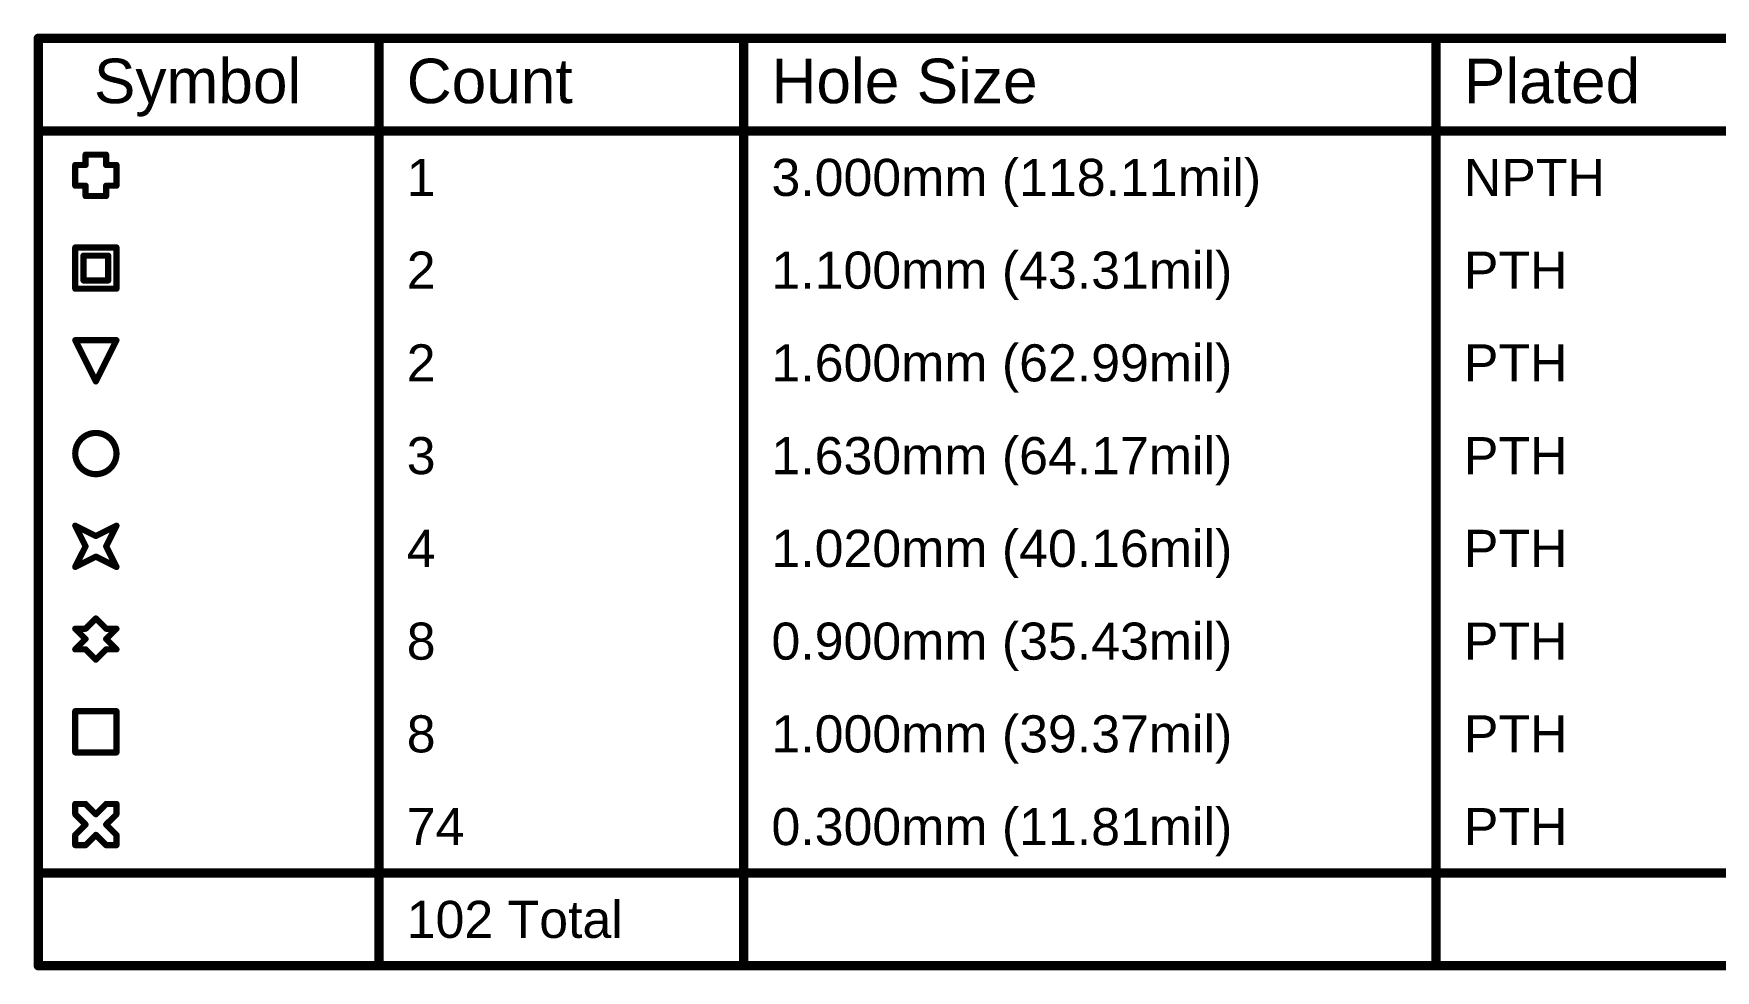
# Model space of a CAD drawing. Header units: inches. Extents: x 0 to 282, y 0 to 91.
# Drawn here: x 0.2 to 69.3, y 52.9 to 91.4 of the extents above; entities that cross this region are included whole.
import ezdxf

# ---------------------------------------------------------------- set-up
doc = ezdxf.new("R2010")
doc.units = ezdxf.units.IN
doc.layers.add('Drill Drawing', color=1, linetype='Continuous')
doc.styles.add('Arial', font='', dxfattribs={"height": 0.2})
doc.styles.get('Arial').set_extended_font_data('Arial')

msp = doc.modelspace()

# ---------------------------------------------------------------- linework, layer by layer
at = {"layer": 'Drill Drawing'}
for points, const_width in [([(0.394, 91.224), (282.103, 91.224)], 0.381), ([(0.394, 53.124), (0.394, 91.224)], 0.381), ([(14.386, 53.124), (14.386, 91.224)], 0.381), ([(29.368, 53.124), (29.368, 91.224)], 0.381), ([(57.808, 53.124), (57.808, 91.224)], 0.381), ([(0.394, 87.414), (282.103, 87.414)], 0.381), ([(2.336, 86.017), (2.336, 86.44)], 0.254), ([(2.336, 86.44), (3.182, 86.44)], 0.254), ([(3.182, 86.017), (3.182, 86.44)], 0.254), ([(1.912, 85.17), (1.912, 86.017)], 0.254), ([(1.912, 86.017), (2.336, 86.017)], 0.254), ([(3.182, 86.017), (3.606, 86.017)], 0.254), ([(3.606, 85.17), (3.606, 86.017)], 0.254), ([(1.912, 85.17), (2.336, 85.17)], 0.254), ([(2.336, 84.747), (2.336, 85.17)], 0.254), ([(3.182, 85.17), (3.606, 85.17)], 0.254), ([(3.182, 84.747), (3.182, 85.17)], 0.254), ([(2.336, 84.747), (3.182, 84.747)], 0.254), ([(1.912, 82.63), (3.606, 82.63)], 0.254), ([(1.912, 80.937), (1.912, 82.63)], 0.254), ([(2.251, 82.292), (3.267, 82.292)], 0.254), ([(2.251, 81.276), (2.251, 82.292)], 0.254), ([(3.267, 81.276), (3.267, 82.292)], 0.254), ([(3.606, 80.937), (3.606, 82.63)], 0.254), ([(1.912, 80.937), (3.606, 80.937)], 0.254), ([(2.251, 81.276), (3.267, 81.276)], 0.254), ([(1.912, 78.82), (3.606, 78.82)], 0.254), ([(1.912, 78.82), (2.759, 77.127)], 0.254), ([(2.759, 77.127), (3.606, 78.82)], 0.254), ([(1.912, 71.2), (2.759, 70.777)], 0.254), ([(1.912, 71.2), (2.336, 70.354)], 0.254), ([(2.759, 70.777), (3.606, 71.2)], 0.254), ([(3.182, 70.354), (3.606, 71.2)], 0.254), ([(1.912, 69.507), (2.336, 70.354)], 0.254), ([(3.182, 70.354), (3.606, 69.507)], 0.254), ([(1.912, 69.507), (2.759, 69.93)], 0.254), ([(2.759, 69.93), (3.606, 69.507)], 0.254), ([(1.912, 66.967), (2.336, 66.544)], 0.254), ([(1.912, 66.967), (2.336, 66.967)], 0.254), ([(2.336, 66.967), (2.759, 67.39)], 0.254), ([(2.759, 67.39), (3.182, 66.967)], 0.254), ([(3.182, 66.967), (3.606, 66.967)], 0.254), ([(3.182, 66.544), (3.606, 66.967)], 0.254), ([(1.912, 66.12), (2.336, 66.544)], 0.254), ([(3.182, 66.544), (3.606, 66.12)], 0.254), ([(1.912, 66.12), (2.336, 66.12)], 0.254), ([(2.336, 66.12), (2.759, 65.697)], 0.254), ([(2.759, 65.697), (3.182, 66.12)], 0.254), ([(3.182, 66.12), (3.606, 66.12)], 0.254), ([(1.912, 63.58), (3.606, 63.58)], 0.254), ([(1.912, 61.887), (1.912, 63.58)], 0.254), ([(3.606, 61.887), (3.606, 63.58)], 0.254), ([(1.912, 61.887), (3.606, 61.887)], 0.254), ([(1.912, 59.347), (1.912, 59.77)], 0.254), ([(1.912, 59.77), (2.336, 59.77)], 0.254), ([(1.912, 59.347), (2.336, 58.924)], 0.254), ([(2.336, 59.77), (2.759, 59.347)], 0.254), ([(2.759, 59.347), (3.182, 59.77)], 0.254), ([(3.182, 59.77), (3.606, 59.77)], 0.254), ([(3.182, 58.924), (3.606, 59.347)], 0.254), ([(3.606, 59.347), (3.606, 59.77)], 0.254), ([(1.912, 58.5), (2.336, 58.924)], 0.254), ([(3.182, 58.924), (3.606, 58.5)], 0.254), ([(1.912, 58.077), (1.912, 58.5)], 0.254), ([(1.912, 58.077), (2.336, 58.077)], 0.254), ([(2.336, 58.077), (2.759, 58.5)], 0.254), ([(2.759, 58.5), (3.182, 58.077)], 0.254), ([(3.182, 58.077), (3.606, 58.077)], 0.254), ([(3.606, 58.077), (3.606, 58.5)], 0.254), ([(0.394, 56.934), (282.103, 56.934)], 0.381), ([(0.394, 53.124), (282.103, 53.124)], 0.381)]:
    msp.add_lwpolyline(points, dxfattribs=dict(at, const_width=const_width))
for points, const_width in [([(0.298, 91.224, 1), (0.489, 91.224, 1)], 0.191), ([(0.298, 91.224, 1), (0.489, 91.224, 1)], 0.191), ([(14.291, 91.224, 1), (14.481, 91.224, 1)], 0.191), ([(29.273, 91.224, 1), (29.463, 91.224, 1)], 0.191), ([(57.712, 91.224, 1), (57.903, 91.224, 1)], 0.191), ([(0.298, 87.414, 1), (0.489, 87.414, 1)], 0.191), ([(2.272, 86.44, 1), (2.399, 86.44, 1)], 0.127), ([(2.272, 86.44, 1), (2.399, 86.44, 1)], 0.127), ([(3.119, 86.44, 1), (3.246, 86.44, 1)], 0.127), ([(3.119, 86.44, 1), (3.246, 86.44, 1)], 0.127), ([(1.849, 86.017, 1), (1.976, 86.017, 1)], 0.127), ([(1.849, 86.017, 1), (1.976, 86.017, 1)], 0.127), ([(2.272, 86.017, 1), (2.399, 86.017, 1)], 0.127), ([(2.272, 86.017, 1), (2.399, 86.017, 1)], 0.127), ([(3.119, 86.017, 1), (3.246, 86.017, 1)], 0.127), ([(3.119, 86.017, 1), (3.246, 86.017, 1)], 0.127), ([(3.542, 86.017, 1), (3.669, 86.017, 1)], 0.127), ([(3.542, 86.017, 1), (3.669, 86.017, 1)], 0.127), ([(1.849, 85.17, 1), (1.976, 85.17, 1)], 0.127), ([(1.849, 85.17, 1), (1.976, 85.17, 1)], 0.127), ([(2.272, 85.17, 1), (2.399, 85.17, 1)], 0.127), ([(2.272, 85.17, 1), (2.399, 85.17, 1)], 0.127), ([(3.119, 85.17, 1), (3.246, 85.17, 1)], 0.127), ([(3.119, 85.17, 1), (3.246, 85.17, 1)], 0.127), ([(3.542, 85.17, 1), (3.669, 85.17, 1)], 0.127), ([(3.542, 85.17, 1), (3.669, 85.17, 1)], 0.127), ([(2.272, 84.747, 1), (2.399, 84.747, 1)], 0.127), ([(2.272, 84.747, 1), (2.399, 84.747, 1)], 0.127), ([(3.119, 84.747, 1), (3.246, 84.747, 1)], 0.127), ([(3.119, 84.747, 1), (3.246, 84.747, 1)], 0.127), ([(1.849, 82.63, 1), (1.976, 82.63, 1)], 0.127), ([(1.849, 82.63, 1), (1.976, 82.63, 1)], 0.127), ([(2.188, 82.292, 1), (2.315, 82.292, 1)], 0.127), ([(2.188, 82.292, 1), (2.315, 82.292, 1)], 0.127), ([(3.204, 82.292, 1), (3.331, 82.292, 1)], 0.127), ([(3.204, 82.292, 1), (3.331, 82.292, 1)], 0.127), ([(3.542, 82.63, 1), (3.669, 82.63, 1)], 0.127), ([(3.542, 82.63, 1), (3.669, 82.63, 1)], 0.127), ([(1.849, 80.937, 1), (1.976, 80.937, 1)], 0.127), ([(1.849, 80.937, 1), (1.976, 80.937, 1)], 0.127), ([(2.188, 81.276, 1), (2.315, 81.276, 1)], 0.127), ([(2.188, 81.276, 1), (2.315, 81.276, 1)], 0.127), ([(3.204, 81.276, 1), (3.331, 81.276, 1)], 0.127), ([(3.204, 81.276, 1), (3.331, 81.276, 1)], 0.127), ([(3.542, 80.937, 1), (3.669, 80.937, 1)], 0.127), ([(3.542, 80.937, 1), (3.669, 80.937, 1)], 0.127), ([(1.849, 78.82, 1), (1.976, 78.82, 1)], 0.127), ([(1.849, 78.82, 1), (1.976, 78.82, 1)], 0.127), ([(3.542, 78.82, 1), (3.669, 78.82, 1)], 0.127), ([(3.542, 78.82, 1), (3.669, 78.82, 1)], 0.127), ([(2.696, 77.127, 1), (2.823, 77.127, 1)], 0.127), ([(2.696, 77.127, 1), (2.823, 77.127, 1)], 0.127), ([(3.606, 74.164, 1), (1.912, 74.164, 1)], 0.254), ([(1.849, 74.164, 1), (1.976, 74.164, 1)], 0.127), ([(3.542, 74.164, 1), (3.669, 74.164, 1)], 0.127), ([(1.849, 71.2, 1), (1.976, 71.2, 1)], 0.127), ([(1.849, 71.2, 1), (1.976, 71.2, 1)], 0.127), ([(3.542, 71.2, 1), (3.669, 71.2, 1)], 0.127), ([(3.542, 71.2, 1), (3.669, 71.2, 1)], 0.127), ([(2.272, 70.354, 1), (2.399, 70.354, 1)], 0.127), ([(2.272, 70.354, 1), (2.399, 70.354, 1)], 0.127), ([(2.696, 70.777, 1), (2.823, 70.777, 1)], 0.127), ([(2.696, 70.777, 1), (2.823, 70.777, 1)], 0.127), ([(3.119, 70.354, 1), (3.246, 70.354, 1)], 0.127), ([(3.119, 70.354, 1), (3.246, 70.354, 1)], 0.127), ([(2.696, 69.93, 1), (2.823, 69.93, 1)], 0.127), ([(2.696, 69.93, 1), (2.823, 69.93, 1)], 0.127), ([(1.849, 69.507, 1), (1.976, 69.507, 1)], 0.127), ([(1.849, 69.507, 1), (1.976, 69.507, 1)], 0.127), ([(3.542, 69.507, 1), (3.669, 69.507, 1)], 0.127), ([(3.542, 69.507, 1), (3.669, 69.507, 1)], 0.127), ([(1.849, 66.967, 1), (1.976, 66.967, 1)], 0.127), ([(1.849, 66.967, 1), (1.976, 66.967, 1)], 0.127), ([(2.272, 66.967, 1), (2.399, 66.967, 1)], 0.127), ([(2.272, 66.967, 1), (2.399, 66.967, 1)], 0.127), ([(2.696, 67.39, 1), (2.823, 67.39, 1)], 0.127), ([(2.696, 67.39, 1), (2.823, 67.39, 1)], 0.127), ([(3.119, 66.967, 1), (3.246, 66.967, 1)], 0.127), ([(3.119, 66.967, 1), (3.246, 66.967, 1)], 0.127), ([(3.542, 66.967, 1), (3.669, 66.967, 1)], 0.127), ([(3.542, 66.967, 1), (3.669, 66.967, 1)], 0.127), ([(2.272, 66.544, 1), (2.399, 66.544, 1)], 0.127), ([(2.272, 66.544, 1), (2.399, 66.544, 1)], 0.127), ([(3.119, 66.544, 1), (3.246, 66.544, 1)], 0.127), ([(3.119, 66.544, 1), (3.246, 66.544, 1)], 0.127), ([(1.849, 66.12, 1), (1.976, 66.12, 1)], 0.127), ([(1.849, 66.12, 1), (1.976, 66.12, 1)], 0.127), ([(2.272, 66.12, 1), (2.399, 66.12, 1)], 0.127), ([(2.272, 66.12, 1), (2.399, 66.12, 1)], 0.127), ([(2.696, 65.697, 1), (2.823, 65.697, 1)], 0.127), ([(2.696, 65.697, 1), (2.823, 65.697, 1)], 0.127), ([(3.119, 66.12, 1), (3.246, 66.12, 1)], 0.127), ([(3.119, 66.12, 1), (3.246, 66.12, 1)], 0.127), ([(3.542, 66.12, 1), (3.669, 66.12, 1)], 0.127), ([(3.542, 66.12, 1), (3.669, 66.12, 1)], 0.127), ([(1.849, 63.58, 1), (1.976, 63.58, 1)], 0.127), ([(1.849, 63.58, 1), (1.976, 63.58, 1)], 0.127), ([(3.542, 63.58, 1), (3.669, 63.58, 1)], 0.127), ([(3.542, 63.58, 1), (3.669, 63.58, 1)], 0.127), ([(1.849, 61.887, 1), (1.976, 61.887, 1)], 0.127), ([(1.849, 61.887, 1), (1.976, 61.887, 1)], 0.127), ([(3.542, 61.887, 1), (3.669, 61.887, 1)], 0.127), ([(3.542, 61.887, 1), (3.669, 61.887, 1)], 0.127), ([(1.849, 59.77, 1), (1.976, 59.77, 1)], 0.127), ([(1.849, 59.77, 1), (1.976, 59.77, 1)], 0.127), ([(1.849, 59.347, 1), (1.976, 59.347, 1)], 0.127), ([(1.849, 59.347, 1), (1.976, 59.347, 1)], 0.127), ([(2.272, 59.77, 1), (2.399, 59.77, 1)], 0.127), ([(2.272, 59.77, 1), (2.399, 59.77, 1)], 0.127), ([(2.696, 59.347, 1), (2.823, 59.347, 1)], 0.127), ([(2.696, 59.347, 1), (2.823, 59.347, 1)], 0.127), ([(3.119, 59.77, 1), (3.246, 59.77, 1)], 0.127), ([(3.119, 59.77, 1), (3.246, 59.77, 1)], 0.127), ([(3.542, 59.77, 1), (3.669, 59.77, 1)], 0.127), ([(3.542, 59.77, 1), (3.669, 59.77, 1)], 0.127), ([(3.542, 59.347, 1), (3.669, 59.347, 1)], 0.127), ([(3.542, 59.347, 1), (3.669, 59.347, 1)], 0.127), ([(2.272, 58.924, 1), (2.399, 58.924, 1)], 0.127), ([(2.272, 58.924, 1), (2.399, 58.924, 1)], 0.127), ([(3.119, 58.924, 1), (3.246, 58.924, 1)], 0.127), ([(3.119, 58.924, 1), (3.246, 58.924, 1)], 0.127), ([(1.849, 58.5, 1), (1.976, 58.5, 1)], 0.127), ([(1.849, 58.5, 1), (1.976, 58.5, 1)], 0.127), ([(1.849, 58.077, 1), (1.976, 58.077, 1)], 0.127), ([(1.849, 58.077, 1), (1.976, 58.077, 1)], 0.127), ([(2.272, 58.077, 1), (2.399, 58.077, 1)], 0.127), ([(2.272, 58.077, 1), (2.399, 58.077, 1)], 0.127), ([(2.696, 58.5, 1), (2.823, 58.5, 1)], 0.127), ([(2.696, 58.5, 1), (2.823, 58.5, 1)], 0.127), ([(3.119, 58.077, 1), (3.246, 58.077, 1)], 0.127), ([(3.119, 58.077, 1), (3.246, 58.077, 1)], 0.127), ([(3.542, 58.5, 1), (3.669, 58.5, 1)], 0.127), ([(3.542, 58.5, 1), (3.669, 58.5, 1)], 0.127), ([(3.542, 58.077, 1), (3.669, 58.077, 1)], 0.127), ([(3.542, 58.077, 1), (3.669, 58.077, 1)], 0.127), ([(0.298, 56.934, 1), (0.489, 56.934, 1)], 0.191), ([(0.298, 53.124, 1), (0.489, 53.124, 1)], 0.191), ([(0.298, 53.124, 1), (0.489, 53.124, 1)], 0.191), ([(14.291, 53.124, 1), (14.481, 53.124, 1)], 0.191), ([(29.273, 53.124, 1), (29.463, 53.124, 1)], 0.191), ([(57.712, 53.124, 1), (57.903, 53.124, 1)], 0.191)]:
    msp.add_lwpolyline(points, format="xyb", close=True, dxfattribs=dict(at, const_width=const_width))

# ---------------------------------------------------------------- texts
at = {"layer": 'Drill Drawing', "style": 'Arial'}
for s, height, p in [('Symbol', 1.8288, (2.68, 88.557)), ('Count', 1.8288, (15.529, 88.557)), ('Hole Size', 1.8288, (30.511, 88.557)), ('Plated', 1.8288, (58.951, 88.557)), ('3.000mm (118.11mil)', 1.524, (30.511, 84.747)), ('1', 1.524, (15.529, 84.747)), ('NPTH', 1.524, (58.951, 84.747)), ('2', 1.524, (15.529, 80.937)), ('1.100mm (43.31mil)', 1.524, (30.511, 80.937)), ('PTH', 1.524, (58.951, 80.937)), ('2', 1.524, (15.529, 77.127)), ('1.600mm (62.99mil)', 1.524, (30.511, 77.127)), ('PTH', 1.524, (58.951, 77.127)), ('3', 1.524, (15.529, 73.317)), ('1.630mm (64.17mil)', 1.524, (30.511, 73.317)), ('PTH', 1.524, (58.951, 73.317)), ('4', 1.524, (15.529, 69.507)), ('1.020mm (40.16mil)', 1.524, (30.511, 69.507)), ('PTH', 1.524, (58.951, 69.507)), ('8', 1.524, (15.529, 65.697)), ('0.900mm (35.43mil)', 1.524, (30.511, 65.697)), ('PTH', 1.524, (58.951, 65.697)), ('8', 1.524, (15.529, 61.887)), ('1.000mm (39.37mil)', 1.524, (30.511, 61.887)), ('PTH', 1.524, (58.951, 61.887)), ('74', 1.524, (15.529, 58.077)), ('0.300mm (11.81mil)', 1.524, (30.511, 58.077)), ('PTH', 1.524, (58.951, 58.077)), ('102 Total', 1.524, (15.529, 54.267))]:
    msp.add_text(s, height=height, dxfattribs=at).set_placement(p)

doc.saveas('drawing.dxf')
